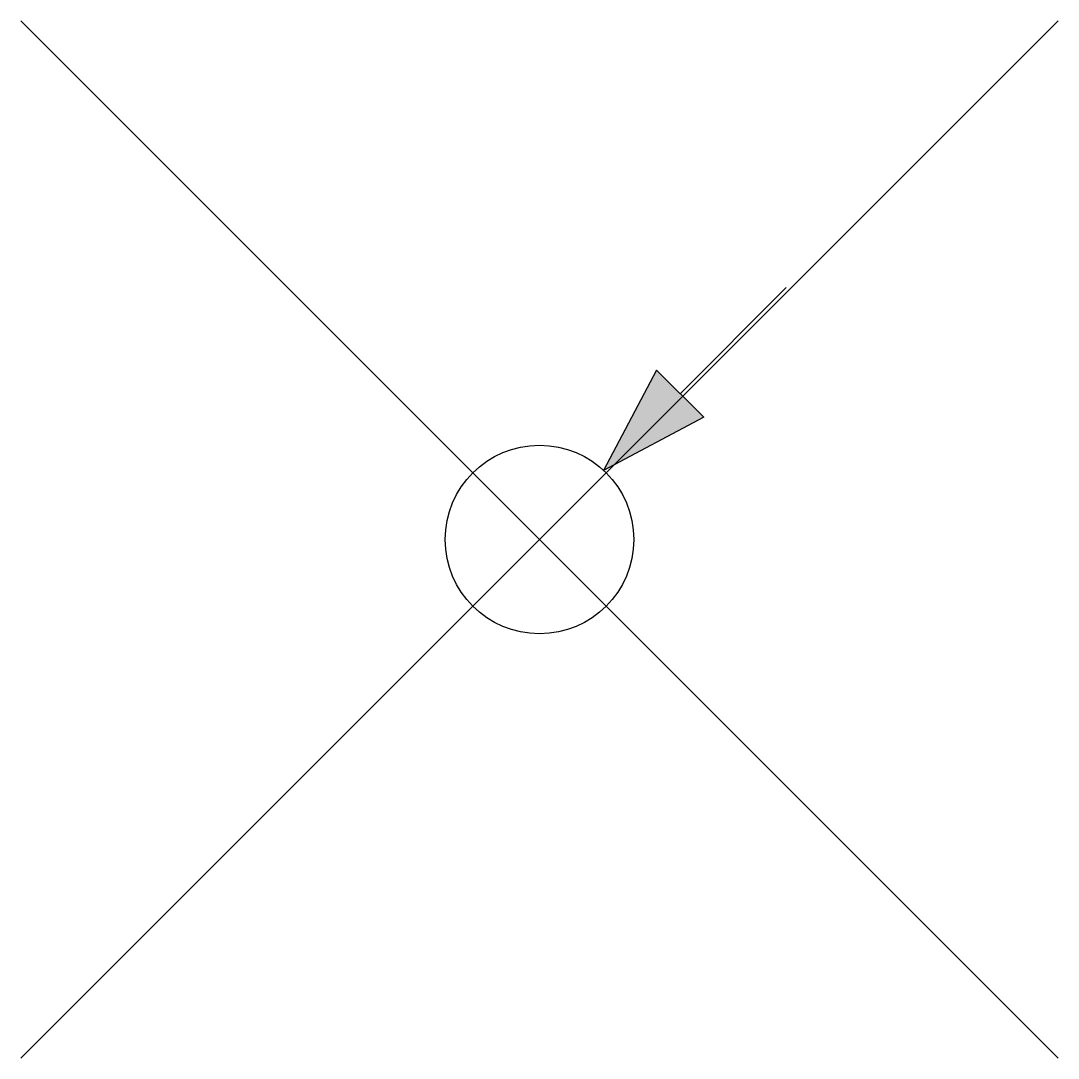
# Model space of a CAD drawing. Extents: x -5.5 to 5.5, y -5.5 to 5.5.
import ezdxf

# ---------------------------------------------------------------- set-up
doc = ezdxf.new("R2010")
doc.units = 0

msp = doc.modelspace()

# ---------------------------------------------------------------- hatches: boundary and pattern name
msp.add_hatch(color=256).paths.add_polyline_path([(1.742, 1.296), (1.242, 1.796), (0.68, 0.733)])

# ---------------------------------------------------------------- linework, layer by layer
for p, q in [((1.492, 1.546), (2.617, 2.671)), ((1.242, 1.796), (0.68, 0.733)), ((1.742, 1.296), (1.242, 1.796)), ((1.742, 1.296), (0.68, 0.733))]:
    msp.add_line(p, q)
for points in [[(5.5, 5.5), (-5.5, -5.5)], [(-5.5, 5.5), (5.5, -5.5)]]:
    msp.add_lwpolyline(points)
msp.add_circle((0, 0), 1)

doc.saveas('drawing.dxf')
